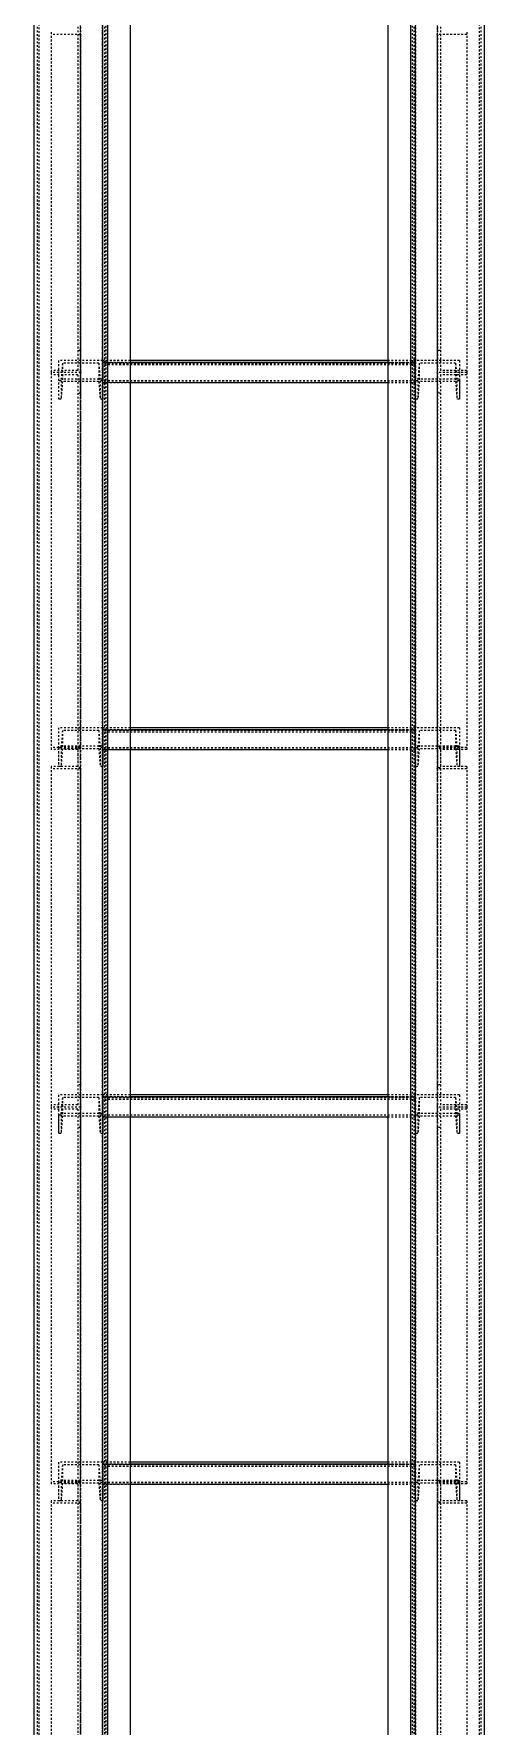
# Model space of a CAD drawing. Header units: millimetres. Extents: x 5143 to 30813, y 232 to 21408.
# Drawn here: x 9015.9 to 9138.3, y 8359.6 to 8820 of the extents above; entities that cross this region are included whole.
import ezdxf

# ---------------------------------------------------------------- set-up
doc = ezdxf.new("R2010")
doc.units = ezdxf.units.MM
doc.header["$LTSCALE"] = 0.25
for name, pattern in [('XKITLINE00', [0]), ('XKITLINE02', [4, 2, -2]), ('XKITLINE03', [6, 3, -1, 1, -1])]:
    doc.linetypes.add(name, pattern=pattern)

msp = doc.modelspace()

# ---------------------------------------------------------------- linework, layer by layer
at = {"color": 1, "linetype": 'XKITLINE03'}
for p, q in [((9028.63, 7525.02), (9028.63, 9181.75)), ((9125.61, 7525.02), (9125.61, 9181.75)), ((9034.61, 7540.27), (9034.61, 9180.27)), ((9119.61, 9180.27), (9119.61, 7540.28)), ((9028.63, 8819.86), (9028.63, 8727.84)), ((9125.61, 8727.84), (9125.61, 8819.86)), ((9034.63, 8731.12), (9034.63, 8726.1)), ((9034.63, 8730.58), (9119.61, 8730.58)), ((9119.61, 8726.1), (9119.61, 8731.12)), ((9028.63, 8727.84), (9028.63, 8625.87)), ((9125.61, 8625.87), (9125.61, 8727.84)), ((9034.63, 8631.22), (9034.63, 8626.2)), ((9034.63, 8630.68), (9119.61, 8630.68)), ((9119.61, 8626.2), (9119.61, 8631.22)), ((9028.63, 8620.07), (9028.63, 8528.04)), ((9125.61, 8528.04), (9125.61, 8620.07)), ((9028.63, 8528.04), (9028.63, 8426.07)), ((9034.63, 8531.32), (9034.63, 8526.3)), ((9034.63, 8530.78), (9119.61, 8530.78)), ((9119.61, 8526.3), (9119.61, 8531.32)), ((9125.61, 8426.07), (9125.61, 8528.04)), ((9034.63, 8431.42), (9034.63, 8426.4)), ((9034.63, 8430.88), (9119.61, 8430.88)), ((9119.61, 8426.4), (9119.61, 8431.42)), ((9028.63, 8420.27), (9028.63, 8328.24)), ((9125.61, 8328.24), (9125.61, 8420.27))]:
    msp.add_line(p, q, dxfattribs=at)
at = {"color": 3, "linetype": 'XKITLINE02'}
for p, q in [((9015.93, 9176.95), (9015.93, 7570.38)), ((9016.78, 9176.95), (9016.78, 7533.97)), ((9017.31, 9176.75), (9017.31, 7533.54)), ((9034.55, 9176.75), (9034.54, 7533.54)), ((9034.61, 9180.27), (9034.61, 7539.38)), ((9035.08, 9176.95), (9035.08, 7533.97)), ((9035.46, 9180.21), (9035.46, 7539.44)), ((9118.31, 9176.95), (9118.31, 7582.78)), ((9118.76, 9180.21), (9118.76, 7539.44)), ((9119.16, 9176.95), (9119.16, 7533.97)), ((9119.61, 9180.27), (9119.61, 7539.38)), ((9119.69, 9176.75), (9119.69, 7533.54)), ((9136.93, 9176.75), (9136.92, 7533.54)), ((9137.46, 9176.95), (9137.46, 7533.97)), ((9042.11, 9119.58), (9042.11, 7540.24)), ((9112.11, 9110.57), (9112.11, 7540.24)), ((9027.83, 8825.93), (9027.83, 8728.44)), ((9028.63, 8825.93), (9028.63, 8819.86)), ((9028.63, 8825.93), (9028.63, 8727.84)), ((9125.61, 8825.93), (9125.61, 8727.84)), ((9126.41, 8825.93), (9126.41, 8728.44)), ((9020.63, 8820.47), (9020.63, 8819.86)), ((9020.63, 8820.47), (9020.63, 8727.84)), ((9028.63, 8819.86), (9020.63, 8819.86)), ((9133.61, 8819.86), (9125.61, 8819.86)), ((9133.61, 8820.47), (9133.61, 8727.84)), ((9022.63, 8731.12), (9022.63, 8720.6)), ((9034.63, 8731.12), (9022.63, 8731.12)), ((9023.69, 8730.42), (9023.31, 8725.63)), ((9033.57, 8730.42), (9023.69, 8730.42)), ((9023.69, 8730.42), (9023.69, 8725.4)), ((9028.63, 8733.9), (9027.83, 8733.9)), ((9033.57, 8730.42), (9033.95, 8725.63)), ((9033.57, 8730.42), (9033.57, 8725.4)), ((9034.63, 8731.12), (9034.63, 8720.6)), ((9034.63, 8731.12), (9034.63, 8725.09)), ((9042.11, 8731.12), (9034.63, 8731.12)), ((9042.11, 8730.58), (9034.63, 8730.58)), ((9119.61, 8730.37), (9034.63, 8730.37)), ((9119.61, 8729.93), (9034.63, 8729.93)), ((9119.61, 8731.12), (9112.11, 8731.12)), ((9119.61, 8730.58), (9112.11, 8730.58)), ((9119.61, 8731.12), (9119.61, 8726.1)), ((9119.61, 8731.12), (9119.61, 8725.63)), ((9131.61, 8731.12), (9119.61, 8731.12)), ((9119.61, 8731.12), (9119.61, 8725.09)), ((9120.67, 8730.42), (9120.29, 8725.63)), ((9120.67, 8730.42), (9120.67, 8725.4)), ((9130.55, 8730.42), (9120.67, 8730.42)), ((9125.61, 8733.9), (9125.61, 8727.84)), ((9126.41, 8733.9), (9125.61, 8733.9)), ((9126.41, 8733.9), (9126.41, 8728.44)), ((9130.55, 8730.42), (9130.55, 8725.4)), ((9130.55, 8730.42), (9130.93, 8725.63)), ((9131.61, 8731.12), (9131.61, 8726.1)), ((9131.61, 8731.12), (9131.61, 8725.63)), ((9027.83, 8728.44), (9020.63, 8728.44)), ((9028.63, 8727.84), (9020.63, 8727.84)), ((9020.63, 8727.84), (9020.63, 8727.28)), ((9028.63, 8727.84), (9020.63, 8727.84)), ((9020.63, 8727.84), (9020.63, 8625.32)), ((9027.83, 8727.28), (9020.63, 8727.28)), ((9034.63, 8726.1), (9022.63, 8726.1)), ((9023.31, 8725.63), (9022.63, 8725.63)), ((9023.31, 8725.63), (9023.31, 8720.6)), ((9023.69, 8725.4), (9023.31, 8720.6)), ((9033.57, 8725.4), (9023.69, 8725.4)), ((9027.83, 8727.28), (9027.83, 8722.28)), ((9027.83, 8727.28), (9027.83, 8620.32)), ((9028.63, 8727.84), (9028.63, 8722.28)), ((9028.63, 8726.1), (9028.63, 8620.32)), ((9033.57, 8725.4), (9033.95, 8720.6)), ((9034.63, 8725.63), (9033.95, 8725.63)), ((9033.95, 8725.63), (9033.95, 8720.6)), ((9119.61, 8725.63), (9034.63, 8725.63)), ((9119.61, 8725.6), (9034.63, 8725.6)), ((9119.61, 8725.12), (9034.63, 8725.12)), ((9042.11, 8725.09), (9034.63, 8725.09)), ((9119.61, 8725.09), (9112.11, 8725.09)), ((9119.61, 8726.1), (9119.61, 8720.6)), ((9131.61, 8726.1), (9119.61, 8726.1)), ((9119.61, 8725.63), (9119.61, 8720.6)), ((9120.29, 8725.63), (9119.61, 8725.63)), ((9120.29, 8725.63), (9120.29, 8720.6)), ((9120.67, 8725.4), (9120.29, 8720.6)), ((9130.55, 8725.4), (9120.67, 8725.4)), ((9133.61, 8727.84), (9125.61, 8727.84)), ((9125.61, 8727.84), (9125.61, 8620.32)), ((9133.61, 8727.84), (9125.61, 8727.84)), ((9133.61, 8728.44), (9126.41, 8728.44)), ((9126.41, 8727.28), (9126.41, 8620.32)), ((9133.61, 8727.28), (9126.41, 8727.28)), ((9130.55, 8725.4), (9130.93, 8720.6)), ((9130.93, 8725.63), (9130.93, 8720.6)), ((9131.61, 8725.63), (9130.93, 8725.63)), ((9131.61, 8726.1), (9131.61, 8720.6)), ((9131.61, 8725.63), (9131.61, 8720.6)), ((9133.61, 8728.44), (9133.61, 8727.84)), ((9133.61, 8727.84), (9133.61, 8625.32)), ((9023.31, 8720.6), (9022.63, 8720.6)), ((9028.63, 8722.28), (9027.83, 8722.28)), ((9034.63, 8720.6), (9033.95, 8720.6)), ((9120.29, 8720.6), (9119.61, 8720.6)), ((9126.41, 8722.28), (9125.61, 8722.28)), ((9131.61, 8720.6), (9130.93, 8720.6)), ((9022.63, 8631.22), (9022.63, 8625.73)), ((9034.63, 8631.22), (9022.63, 8631.22)), ((9022.63, 8631.22), (9022.63, 8625.87)), ((9023.69, 8630.52), (9023.31, 8625.73)), ((9033.57, 8630.52), (9023.69, 8630.52)), ((9023.69, 8630.52), (9023.69, 8625.5)), ((9033.57, 8630.52), (9033.95, 8625.73)), ((9033.57, 8630.52), (9033.57, 8625.5)), ((9034.63, 8631.22), (9034.63, 8625.73)), ((9034.63, 8631.22), (9034.63, 8626.2)), ((9034.63, 8631.22), (9034.63, 8625.19)), ((9042.11, 8631.22), (9034.63, 8631.22)), ((9042.11, 8630.68), (9034.63, 8630.68)), ((9119.61, 8630.47), (9034.63, 8630.47)), ((9119.61, 8630.03), (9034.63, 8630.03)), ((9119.61, 8631.22), (9112.11, 8631.22)), ((9119.61, 8630.68), (9112.11, 8630.68)), ((9119.61, 8631.22), (9119.61, 8626.2)), ((9119.61, 8631.22), (9119.61, 8625.73)), ((9131.61, 8631.22), (9119.61, 8631.22)), ((9119.61, 8631.22), (9119.61, 8625.19)), ((9120.67, 8630.52), (9120.29, 8625.73)), ((9120.67, 8630.52), (9120.67, 8625.5)), ((9130.55, 8630.52), (9120.67, 8630.52)), ((9130.55, 8630.52), (9130.55, 8625.5)), ((9130.55, 8630.52), (9130.93, 8625.73)), ((9131.61, 8631.22), (9131.61, 8626.2)), ((9131.61, 8631.22), (9131.61, 8625.73)), ((9028.63, 8625.87), (9020.63, 8625.87)), ((9027.83, 8625.32), (9020.63, 8625.32)), ((9034.63, 8626.2), (9022.63, 8626.2)), ((9022.63, 8625.87), (9022.63, 8620.7)), ((9023.31, 8625.73), (9022.63, 8625.73)), ((9022.63, 8625.73), (9022.63, 8620.7)), ((9023.31, 8625.73), (9023.31, 8620.7)), ((9023.69, 8625.5), (9023.31, 8620.7)), ((9033.57, 8625.5), (9023.69, 8625.5)), ((9028.63, 8626.13), (9027.83, 8626.13)), ((9027.83, 8626.13), (9027.83, 8620.67)), ((9027.83, 8626.13), (9027.83, 8528.64)), ((9028.63, 8626.13), (9028.63, 8620.07)), ((9028.63, 8626.13), (9028.63, 8528.04)), ((9033.57, 8625.5), (9033.95, 8620.7)), ((9034.63, 8625.73), (9033.95, 8625.73)), ((9033.95, 8625.73), (9033.95, 8620.7)), ((9034.63, 8626.2), (9034.63, 8620.7)), ((9034.63, 8625.73), (9034.63, 8620.7)), ((9119.61, 8625.73), (9034.63, 8625.73)), ((9119.61, 8625.7), (9034.63, 8625.7)), ((9119.61, 8625.22), (9034.63, 8625.22)), ((9042.11, 8625.19), (9034.63, 8625.19)), ((9119.61, 8625.19), (9112.11, 8625.19)), ((9119.61, 8626.2), (9119.61, 8620.7)), ((9131.61, 8626.2), (9119.61, 8626.2)), ((9119.61, 8625.73), (9119.61, 8620.7)), ((9120.29, 8625.73), (9119.61, 8625.73)), ((9120.29, 8625.73), (9120.29, 8620.7)), ((9120.67, 8625.5), (9120.29, 8620.7)), ((9130.55, 8625.5), (9120.67, 8625.5)), ((9125.61, 8626.13), (9125.61, 8528.04)), ((9126.41, 8626.13), (9125.61, 8626.13)), ((9125.61, 8625.87), (9125.61, 8620.32)), ((9133.61, 8625.87), (9125.61, 8625.87)), ((9126.41, 8626.13), (9126.41, 8528.64)), ((9126.41, 8625.32), (9126.41, 8620.32)), ((9133.61, 8625.32), (9126.41, 8625.32)), ((9130.55, 8625.5), (9130.93, 8620.7)), ((9130.93, 8625.73), (9130.93, 8620.7)), ((9131.61, 8625.73), (9130.93, 8625.73)), ((9131.61, 8626.2), (9131.61, 8620.7)), ((9131.61, 8625.73), (9131.61, 8620.7)), ((9133.61, 8625.87), (9133.61, 8625.32)), ((9027.83, 8620.67), (9020.63, 8620.67)), ((9020.63, 8620.67), (9020.63, 8620.07)), ((9020.63, 8620.67), (9020.63, 8528.04)), ((9028.63, 8620.07), (9020.63, 8620.07)), ((9023.31, 8620.7), (9022.63, 8620.7)), ((9028.63, 8620.32), (9027.83, 8620.32)), ((9034.63, 8620.7), (9033.95, 8620.7)), ((9120.29, 8620.7), (9119.61, 8620.7)), ((9126.41, 8620.32), (9125.61, 8620.32)), ((9133.61, 8620.07), (9125.61, 8620.07)), ((9133.61, 8620.67), (9126.41, 8620.67)), ((9131.61, 8620.7), (9130.93, 8620.7)), ((9133.61, 8620.67), (9133.61, 8528.04)), ((9028.63, 8534.1), (9027.83, 8534.1)), ((9125.61, 8534.1), (9125.61, 8528.04)), ((9126.41, 8534.1), (9125.61, 8534.1)), ((9126.41, 8534.1), (9126.41, 8528.64)), ((9027.83, 8528.64), (9020.63, 8528.64)), ((9020.63, 8528.04), (9020.63, 8527.48)), ((9028.63, 8528.04), (9020.63, 8528.04)), ((9020.63, 8528.04), (9020.63, 8425.52)), ((9028.63, 8528.04), (9020.63, 8528.04)), ((9027.83, 8527.48), (9020.63, 8527.48)), ((9022.63, 8531.32), (9022.63, 8525.83)), ((9034.63, 8531.32), (9022.63, 8531.32)), ((9022.63, 8531.32), (9022.63, 8526.3)), ((9023.69, 8530.62), (9023.31, 8525.83)), ((9033.57, 8530.62), (9023.69, 8530.62)), ((9023.69, 8530.62), (9023.69, 8525.6)), ((9027.83, 8527.48), (9027.83, 8522.48)), ((9027.83, 8527.48), (9027.83, 8420.52)), ((9028.63, 8528.04), (9028.63, 8522.48)), ((9033.57, 8530.62), (9033.95, 8525.83)), ((9033.57, 8530.62), (9033.57, 8525.6)), ((9034.63, 8531.32), (9034.63, 8525.83)), ((9034.63, 8531.32), (9034.63, 8526.3)), ((9034.63, 8531.32), (9034.63, 8525.29)), ((9042.11, 8531.32), (9034.63, 8531.32)), ((9042.11, 8530.78), (9034.63, 8530.78)), ((9119.61, 8530.58), (9034.63, 8530.58)), ((9119.61, 8530.13), (9034.63, 8530.13)), ((9119.61, 8531.32), (9112.11, 8531.32)), ((9119.61, 8530.78), (9112.11, 8530.78)), ((9119.61, 8531.32), (9119.61, 8526.3)), ((9119.61, 8531.32), (9119.61, 8525.83)), ((9131.61, 8531.32), (9119.61, 8531.32)), ((9119.61, 8531.32), (9119.61, 8525.29)), ((9120.67, 8530.62), (9120.29, 8525.83)), ((9120.67, 8530.62), (9120.67, 8525.6)), ((9130.55, 8530.62), (9120.67, 8530.62)), ((9125.61, 8528.04), (9125.61, 8420.52)), ((9133.61, 8528.04), (9125.61, 8528.04)), ((9133.61, 8528.04), (9125.61, 8528.04)), ((9133.61, 8528.64), (9126.41, 8528.64)), ((9126.41, 8527.48), (9126.41, 8420.52)), ((9133.61, 8527.48), (9126.41, 8527.48)), ((9130.55, 8530.62), (9130.55, 8525.6)), ((9130.55, 8530.62), (9130.93, 8525.83)), ((9131.61, 8531.32), (9131.61, 8526.3)), ((9131.61, 8531.32), (9131.61, 8525.83)), ((9133.61, 8528.64), (9133.61, 8528.04)), ((9133.61, 8528.04), (9133.61, 8425.52)), ((9022.63, 8526.3), (9022.63, 8520.8)), ((9034.63, 8526.3), (9022.63, 8526.3)), ((9023.31, 8525.83), (9022.63, 8525.83)), ((9022.63, 8525.83), (9022.63, 8520.8)), ((9023.31, 8525.83), (9023.31, 8520.8)), ((9023.69, 8525.6), (9023.31, 8520.8)), ((9033.57, 8525.6), (9023.69, 8525.6)), ((9028.63, 8522.48), (9027.83, 8522.48)), ((9028.63, 8526.3), (9028.63, 8420.52)), ((9033.57, 8525.6), (9033.95, 8520.8)), ((9034.63, 8525.83), (9033.95, 8525.83)), ((9033.95, 8525.83), (9033.95, 8520.8)), ((9034.63, 8526.3), (9034.63, 8520.8)), ((9034.63, 8525.83), (9034.63, 8520.8)), ((9119.61, 8525.83), (9034.63, 8525.83)), ((9119.61, 8525.8), (9034.63, 8525.8)), ((9119.61, 8525.32), (9034.63, 8525.32)), ((9042.11, 8525.29), (9034.63, 8525.29)), ((9119.61, 8525.29), (9112.11, 8525.29)), ((9119.61, 8526.3), (9119.61, 8520.8)), ((9131.61, 8526.3), (9119.61, 8526.3)), ((9119.61, 8525.83), (9119.61, 8520.8)), ((9120.29, 8525.83), (9119.61, 8525.83)), ((9120.29, 8525.83), (9120.29, 8520.8)), ((9120.67, 8525.6), (9120.29, 8520.8)), ((9130.55, 8525.6), (9120.67, 8525.6)), ((9126.41, 8522.48), (9125.61, 8522.48)), ((9130.55, 8525.6), (9130.93, 8520.8)), ((9130.93, 8525.83), (9130.93, 8520.8)), ((9131.61, 8525.83), (9130.93, 8525.83)), ((9131.61, 8526.3), (9131.61, 8520.8)), ((9131.61, 8525.83), (9131.61, 8520.8)), ((9023.31, 8520.8), (9022.63, 8520.8)), ((9034.63, 8520.8), (9033.95, 8520.8)), ((9120.29, 8520.8), (9119.61, 8520.8)), ((9131.61, 8520.8), (9130.93, 8520.8)), ((9022.63, 8431.42), (9022.63, 8425.93)), ((9034.63, 8431.42), (9022.63, 8431.42)), ((9022.63, 8431.42), (9022.63, 8426.07)), ((9023.69, 8430.72), (9023.31, 8425.93)), ((9033.57, 8430.72), (9023.69, 8430.72)), ((9023.69, 8430.72), (9023.69, 8425.7)), ((9033.57, 8430.72), (9033.95, 8425.93)), ((9033.57, 8430.72), (9033.57, 8425.7)), ((9034.63, 8431.42), (9034.63, 8425.93)), ((9034.63, 8431.42), (9034.63, 8426.4)), ((9034.63, 8431.42), (9034.63, 8425.39)), ((9042.11, 8431.42), (9034.63, 8431.42)), ((9042.11, 8430.88), (9034.63, 8430.88)), ((9119.61, 8430.68), (9034.63, 8430.68)), ((9119.61, 8430.23), (9034.63, 8430.23)), ((9119.61, 8431.42), (9112.11, 8431.42)), ((9119.61, 8430.88), (9112.11, 8430.88)), ((9119.61, 8431.42), (9119.61, 8426.4)), ((9119.61, 8431.42), (9119.61, 8425.93)), ((9131.61, 8431.42), (9119.61, 8431.42)), ((9119.61, 8431.42), (9119.61, 8425.39)), ((9120.67, 8430.72), (9120.29, 8425.93)), ((9120.67, 8430.72), (9120.67, 8425.7)), ((9130.55, 8430.72), (9120.67, 8430.72)), ((9130.55, 8430.72), (9130.55, 8425.7)), ((9130.55, 8430.72), (9130.93, 8425.93)), ((9131.61, 8431.42), (9131.61, 8426.4)), ((9131.61, 8431.42), (9131.61, 8425.93)), ((9028.63, 8426.07), (9020.63, 8426.07)), ((9027.83, 8425.52), (9020.63, 8425.52)), ((9034.63, 8426.4), (9022.63, 8426.4)), ((9022.63, 8426.07), (9022.63, 8420.9)), ((9023.31, 8425.93), (9022.63, 8425.93)), ((9022.63, 8425.93), (9022.63, 8420.9)), ((9023.31, 8425.93), (9023.31, 8420.9)), ((9023.69, 8425.7), (9023.31, 8420.9)), ((9033.57, 8425.7), (9023.69, 8425.7)), ((9028.63, 8426.33), (9027.83, 8426.33)), ((9027.83, 8426.33), (9027.83, 8420.87)), ((9027.83, 8426.33), (9027.83, 8328.84)), ((9028.63, 8426.33), (9028.63, 8420.27)), ((9028.63, 8426.33), (9028.63, 8328.24)), ((9033.57, 8425.7), (9033.95, 8420.9)), ((9034.63, 8425.93), (9033.95, 8425.93)), ((9033.95, 8425.93), (9033.95, 8420.9)), ((9034.63, 8426.4), (9034.63, 8420.9)), ((9034.63, 8425.93), (9034.63, 8420.9)), ((9119.61, 8425.93), (9034.63, 8425.93)), ((9119.61, 8425.9), (9034.63, 8425.9)), ((9119.61, 8426.4), (9119.61, 8420.9)), ((9131.61, 8426.4), (9119.61, 8426.4)), ((9119.61, 8425.93), (9119.61, 8420.9)), ((9120.29, 8425.93), (9119.61, 8425.93)), ((9120.29, 8425.93), (9120.29, 8420.9)), ((9120.67, 8425.7), (9120.29, 8420.9)), ((9130.55, 8425.7), (9120.67, 8425.7)), ((9125.61, 8426.33), (9125.61, 8328.24)), ((9126.41, 8426.33), (9125.61, 8426.33)), ((9125.61, 8426.07), (9125.61, 8420.52)), ((9133.61, 8426.07), (9125.61, 8426.07)), ((9126.41, 8426.33), (9126.41, 8328.84)), ((9126.41, 8425.52), (9126.41, 8420.52)), ((9133.61, 8425.52), (9126.41, 8425.52)), ((9130.55, 8425.7), (9130.93, 8420.9)), ((9130.93, 8425.93), (9130.93, 8420.9)), ((9131.61, 8425.93), (9130.93, 8425.93)), ((9131.61, 8426.4), (9131.61, 8420.9)), ((9131.61, 8425.93), (9131.61, 8420.9)), ((9133.61, 8426.07), (9133.61, 8425.52)), ((9119.61, 8425.42), (9034.63, 8425.42)), ((9042.11, 8425.39), (9034.63, 8425.39)), ((9119.61, 8425.39), (9112.11, 8425.39)), ((9027.83, 8420.87), (9020.63, 8420.87)), ((9020.63, 8420.87), (9020.63, 8420.27)), ((9020.63, 8420.87), (9020.63, 8328.24)), ((9028.63, 8420.27), (9020.63, 8420.27)), ((9023.31, 8420.9), (9022.63, 8420.9)), ((9028.63, 8420.52), (9027.83, 8420.52)), ((9034.63, 8420.9), (9033.95, 8420.9)), ((9120.29, 8420.9), (9119.61, 8420.9)), ((9126.41, 8420.52), (9125.61, 8420.52)), ((9133.61, 8420.27), (9125.61, 8420.27)), ((9133.61, 8420.87), (9126.41, 8420.87)), ((9131.61, 8420.9), (9130.93, 8420.9)), ((9133.61, 8420.87), (9133.61, 8328.24))]:
    msp.add_line(p, q, dxfattribs=at)
at = {"color": 7, "linetype": 'XKITLINE00'}
for p, q in [((9015.93, 9069.97), (9015.93, 7650.57)), ((9035.93, 9069.97), (9035.93, 7650.57)), ((9042.11, 9069.97), (9042.11, 7650.57)), ((9112.11, 9069.97), (9112.11, 7650.57)), ((9118.31, 9069.97), (9118.31, 7650.57)), ((9138.31, 9069.97), (9138.31, 7650.57)), ((9112.11, 8731.12), (9042.11, 8731.12)), ((9112.11, 8730.58), (9042.11, 8730.58)), ((9112.11, 8725.09), (9042.11, 8725.09)), ((9112.11, 8631.22), (9042.11, 8631.22)), ((9112.11, 8630.68), (9042.11, 8630.68)), ((9112.11, 8625.19), (9042.11, 8625.19)), ((9112.11, 8531.32), (9042.11, 8531.32)), ((9112.11, 8530.78), (9042.11, 8530.78)), ((9112.11, 8525.29), (9042.11, 8525.29)), ((9112.11, 8431.42), (9042.11, 8431.42)), ((9112.11, 8430.88), (9042.11, 8430.88)), ((9112.11, 8425.39), (9042.11, 8425.39))]:
    msp.add_line(p, q, dxfattribs=at)
at = {"color": 1, "linetype": 'XKITLINE00'}
for centre in [(9028.63, 8819.86), (9125.61, 8819.86), (9034.63, 8731.12), (9034.63, 8730.58), (9119.61, 8731.12), (9119.61, 8730.58), (9028.63, 8727.84), (9028.63, 8727.84), (9034.63, 8726.1), (9119.61, 8726.1), (9125.61, 8727.84), (9125.61, 8727.84), (9034.63, 8631.22), (9034.63, 8630.68), (9119.61, 8631.22), (9119.61, 8630.68), (9028.63, 8625.87), (9034.63, 8626.2), (9119.61, 8626.2), (9125.61, 8625.87), (9028.63, 8620.07), (9125.61, 8620.07), (9028.63, 8528.04), (9028.63, 8528.04), (9034.63, 8531.32), (9034.63, 8530.78), (9119.61, 8531.32), (9119.61, 8530.78), (9125.61, 8528.04), (9125.61, 8528.04), (9034.63, 8526.3), (9119.61, 8526.3), (9034.63, 8431.42), (9034.63, 8430.88), (9119.61, 8431.42), (9119.61, 8430.88), (9028.63, 8426.07), (9034.63, 8426.4), (9119.61, 8426.4), (9125.61, 8426.07), (9028.63, 8420.27), (9125.61, 8420.27)]:
    msp.add_circle(centre, 0.05, dxfattribs=at)

doc.saveas('drawing.dxf')
